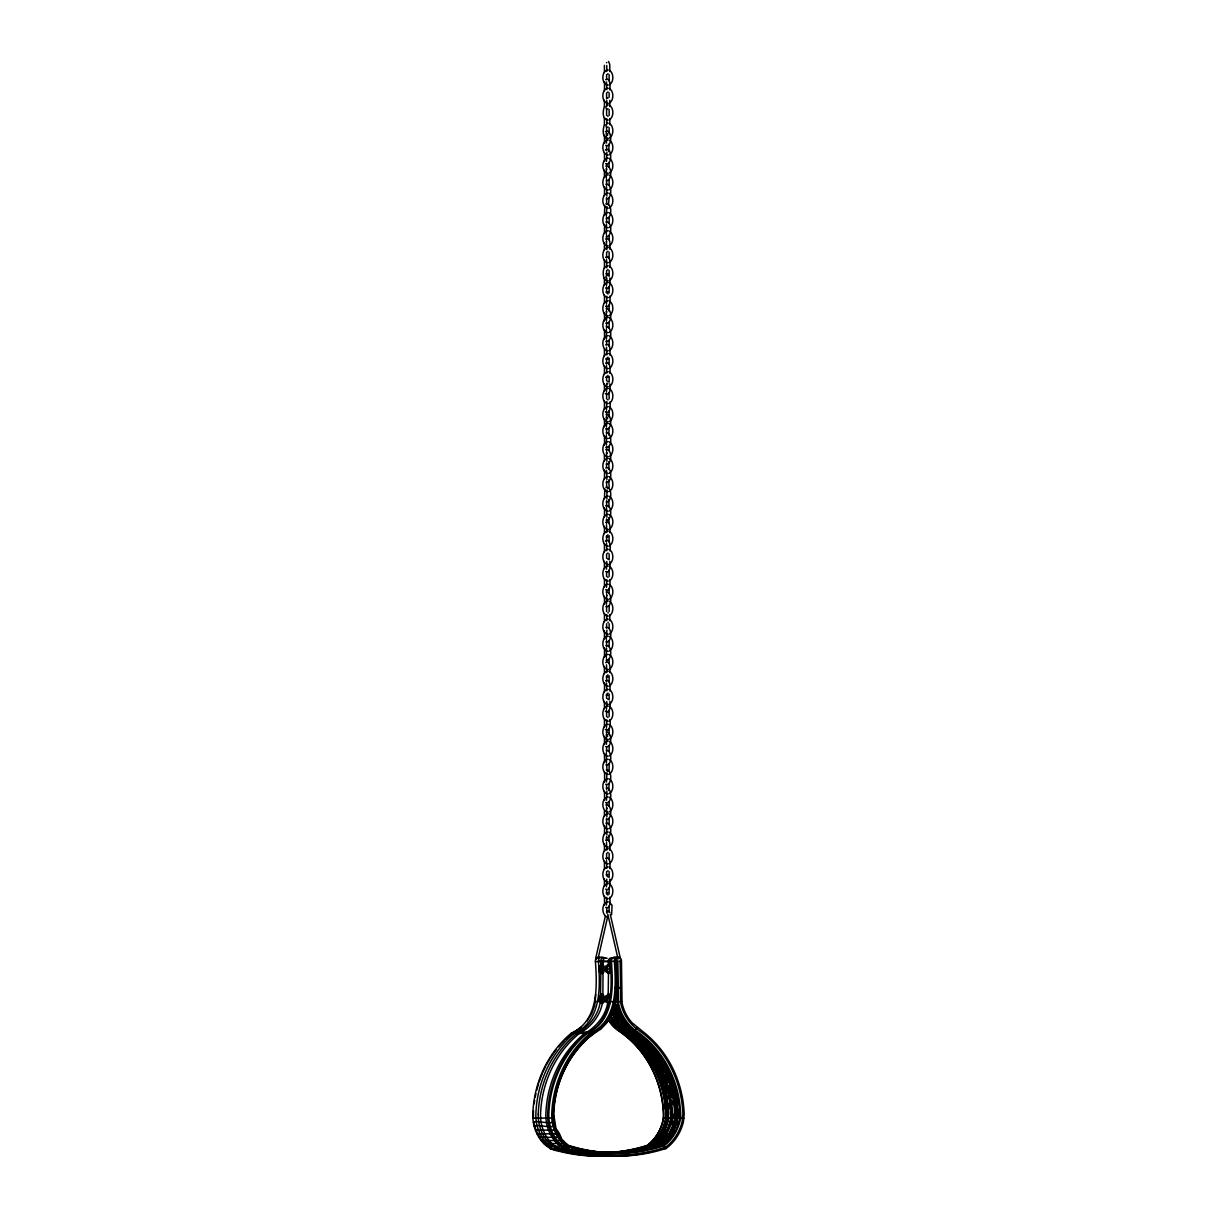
<?xml version="1.0" encoding="UTF-8"?>
<svg xmlns="http://www.w3.org/2000/svg" width="1217" height="1217" viewBox="0 0 1217 1217"><rect width="100%" height="100%" fill="white"/><g stroke="black" fill="none" stroke-linecap="round" stroke-linejoin="round"><path stroke-width="1.5" d="M603.875 1153.077A186.216 170.897 90 0 1 599.083 1152.727A185.486 170.228 -90 0 0 649.361 1145.334A43.493 39.918 -90 0 0 665.623 1117.951L665.653 1114.103A102.593 94.15 -90 0 0 619.955 1030.373A45.592 41.85 -90 0 1 609.55 1018.69M647.809 1057.132A103.171 94.683 -90 0 1 666.216 1114.072L666.201 1118.027A44.147 40.526 -90 0 1 652.175 1143.797L649.619 1145.912L641.785 1148.179M666.87 1116.719L666.886 1114.072M651.627 1145.334L650.03 1145.334A185.486 170.228 -90 0 1 599.631 1152.712A185.486 170.228 -90 0 0 651.627 1145.334A43.493 39.918 -90 0 0 667.89 1117.951L667.92 1114.103A102.593 94.15 90 0 0 622.206 1030.373A45.592 41.85 -90 0 1 611.816 1018.69M599.251 1152.545A185.486 170.228 90 0 0 654.411 1145.334A43.493 39.918 -90 0 0 670.689 1117.951L670.704 1114.103A102.593 94.15 -90 0 0 625.006 1030.373A45.592 41.85 -90 0 1 611.634 1013M627.972 1151.936A186.216 170.897 90 0 0 646.851 1148.194L654.67 1145.912L657.226 1143.797A44.147 40.526 90 0 0 671.252 1118.027L671.282 1114.072A103.171 94.683 -90 0 0 625.355 1029.886A44.983 41.287 -90 0 1 611.527 1011.266M673.123 1118.027L673.138 1114.072M600.057 1152.362A185.486 170.228 -90 0 0 658.412 1145.334A43.493 39.918 -90 0 0 674.674 1117.951L674.705 1114.103A102.593 94.15 -90 0 0 628.991 1030.373A45.592 41.85 -90 0 1 613.9 1008.467M669.472 1133.712A44.147 40.526 -90 0 0 675.237 1118.027L675.268 1114.072A103.171 94.683 -90 0 0 669.974 1084.104M675.907 1118.027L675.937 1114.072A103.171 94.683 -90 0 0 675.465 1107.287M660.679 1145.334L659.082 1145.334A185.486 170.228 -90 0 1 599.129 1152.24A185.486 170.228 -90 0 0 660.679 1145.334A43.493 39.918 -90 0 0 676.941 1117.951L676.971 1114.103A102.593 94.15 90 0 0 631.258 1030.373A45.592 41.85 -90 0 1 615.27 1005.333M660.922 1145.912L663.478 1143.797A44.147 40.526 90 0 0 677.504 1118.027L677.534 1114.072A103.171 94.683 -90 0 0 651.065 1046.742M678.173 1118.027L678.204 1114.072M613.946 957.809A3.225 2.966 -90 0 0 610.219 960.928L610.326 961.658C612.06 987.322 613.551 1021.093 585.712 1033.933A106.229 97.482 -90 0 0 547.68 1114.133C546.844 1131.445 558.618 1150.917 577.314 1151.084A188.909 173.377 -90 0 0 657.788 1150.902L666.171 1148.468L669.198 1145.958A46.915 43.051 -90 0 0 683.361 1122.12L684.197 1113.966A106.016 97.284 -90 0 0 644.964 1033.263L631.927 1022.66A42.169 38.701 -90 0 1 622.054 1002.975L621.461 960.928A3.91 3.59 -90 0 0 620.411 958.159M618.799 957.155A3.91 3.59 -90 0 0 614.281 960.928L614.387 961.719C616.076 987.154 617.688 1020.698 590.017 1033.385A106.913 98.121 -90 0 0 551.742 1114.103C551.24 1127.566 557.629 1141.272 569.008 1148.726L568.902 1145.562A185.486 170.228 -90 0 0 663.326 1145.334A43.493 39.918 -90 0 0 679.603 1117.951L679.618 1114.103A102.593 94.15 90 0 0 633.92 1030.373A45.592 41.85 -90 0 1 617.551 1003.751L616.791 961.4M602.719 1153.153A186.095 170.791 -90 0 0 646.912 1145.775L649.361 1145.334M611.603 1155.587A188.909 173.377 -90 0 1 558.375 1151.084C541.474 1148.529 532.27 1129.878 532.803 1114.103A106.913 98.121 -90 0 1 571.077 1033.385C598.734 1020.698 597.136 987.154 595.448 961.719L595.341 960.928A3.91 3.59 -90 0 1 599.844 957.155M595.737 994.411L595.007 1004.147M600.513 996.191L600.863 972.307M602.887 994.426L603.069 960.928A2.966 2.723 -90 0 1 607.161 958.357M608.211 994.426L608.485 972.292M604.438 117.638L604.393 124.758M604.438 152.597L604.59 161.572M604.438 260.255L604.438 268.303M606.766 249.668L606.355 241.027L606.659 241.879M604.438 295.214L604.438 303.261M606.766 267.907L606.538 259.632M604.438 330.126L604.59 339.087M604.438 366.165L604.438 374.212M604.438 401.123L604.438 409.171M604.438 436.082L604.59 445.042M604.438 543.74L604.438 551.788M604.438 578.699L604.438 586.746M604.438 613.611L604.438 621.659M604.438 630.619L604.438 638.666M604.438 718.775L604.438 726.823M604.438 753.688L604.59 762.648M604.438 791.461L604.59 800.436M604.438 861.393L604.438 869.44M604.438 896.305L604.59 905.265M603.069 969.493L603.039 968.123M603.069 999.416L603.039 998.046M609.093 81.022L609.154 74.587M609.108 258.567L609.154 252.162M609.108 364.461L609.154 358.072M609.093 469.382L608.728 461.76M609.093 507.124L608.728 499.502M609.108 542.037L609.154 535.647M609.093 682.159L609.154 675.724M609.093 824.776L609.154 818.341M609.108 859.689L609.154 853.3M616.228 960.928L617.08 960L617.932 960.928M618.936 958.631A2.647 2.434 -90 0 0 615.3 960.928L615.391 961.613C617.156 987.459 618.571 1021.443 590.564 1034.389A105.636 96.949 -90 0 0 552.761 1114.148C552.259 1129.376 561.098 1147.433 577.436 1149.867A187.646 172.221 -90 0 0 657.378 1149.685L665.501 1147.327L668.316 1144.984A45.668 41.91 -90 0 0 682.113 1121.785L682.904 1114.011A104.753 96.143 90 0 0 644.128 1034.283L636.415 1028.654A43.477 39.902 -90 0 1 620.776 1003.264L620.153 960.928A2.647 2.434 -90 0 0 620.077 960.243M619.955 1030.373L617.567 1030.008A45.151 41.439 -90 0 1 609.002 1021.048M546.646 1146.171L565.601 1146.171L566.072 1143.463L569.358 1145.988A186.095 170.791 90 0 0 664.163 1145.775L666.688 1143.676A43.979 40.359 -90 0 0 680.668 1118.012L680.699 1114.087A103.019 94.546 -90 0 0 634.818 1030.008A45.151 41.439 -90 0 1 618.616 1003.645L617.856 961.445M604.59 81.752L604.438 90.727M604.59 186.597L604.438 195.557M604.59 224.369L604.438 233.345M604.59 470.066L604.438 479.042M604.59 507.854L604.438 516.829M604.59 647.931L604.438 656.906M604.59 682.889L604.438 691.865M604.59 772.308L604.59 782.196M604.59 825.506L604.438 834.482M614.783 1006.246L616.319 987.322L616.319 961.445L598.399 960.928A3.91 3.59 -90 0 1 604.514 958.159M595.645 958.524L605.381 916.036M598.368 957.292L607.755 916.355M600.544 971.759L600.544 965.963M603.145 968.869L602.476 971.759L599.22 971.759L599.22 965.963L602.476 965.963L603.145 968.869L601.213 968.869M607.1 971.759L607.1 965.963M600.544 1001.667L600.544 995.886M609.702 968.869L609.032 971.759L605.777 971.759L605.777 965.963L609.032 965.963L609.702 968.869L607.77 968.869M603.145 998.777L602.476 1001.667L599.22 1001.667L599.22 995.886L602.476 995.886L603.145 998.777L601.213 998.777M607.1 1001.667L607.1 995.886M609.702 998.777L609.032 1001.667L605.777 1001.667L605.777 995.886L609.032 995.886L609.702 998.777L607.77 998.777M543.801 1143.524L562.741 1143.524L563.471 1141.044L566.468 1143.828M604.834 205.354L604.438 215.105M606.507 320.695L606.355 310.944L606.796 312.13M606.507 338.889L606.355 329.138M606.507 409.886L606.766 401.519M606.507 426.604L606.355 416.853L607.663 418.77M606.507 444.844L606.325 435.169M604.834 488.823L604.438 498.59M606.507 569.221L606.796 561.493M606.507 587.461L606.796 579.733M606.507 604.18L606.751 594.839M606.507 709.298L606.796 701.57M606.507 727.538L606.796 719.81M606.507 781.983L606.903 772.704M606.507 800.223L606.903 790.944M594.794 1005.455L591.675 1013.731L587.035 1021.109M611.451 1015.054L615.011 1006.109M604.134 107.202C602.856 111.356 602.004 119.388 607.876 120.118M604.134 125.442C602.856 129.595 602.004 137.627 607.876 138.358M611.619 914.697L612.045 905.235L609.108 901.995M541.215 1140.542L560.155 1140.542C563.714 1139.462 555.5 1124.934 554.343 1130.106L535.389 1130.106M606.325 216.002L606.903 206.525M606.325 234.242L606.507 224.582M606.507 143.119L606.355 133.368L607.663 135.285M606.507 161.359L606.903 152.079M606.507 285.736L606.796 278.008M606.507 303.976L606.796 296.248M606.507 391.646L606.766 383.279M606.507 744.256L606.355 734.505L607.466 734.916M606.507 762.435L606.325 752.775M606.507 886.858L606.796 879.146M606.507 905.052L606.796 897.34M606.431 911.944L608.302 910.955L609.884 912.461M611.725 1014.841L606.522 1022.934L600.194 1029.506M607.922 997.392L608.789 997.332M608.728 151.608L609.093 143.971M608.728 435.093L609.154 427.988M608.728 790.472L609.154 783.383M637.252 1027.65L634.483 1030.236L631.927 1030.373A45.592 41.85 -90 0 1 615.559 1003.751L615.178 998.412M605.305 131.771C612.166 127.405 612.699 148.17 605.701 145.401M605.305 150.01C612.166 145.644 612.699 166.41 605.701 163.641M606.325 178.275L606.355 168.326L606.796 169.513M605.305 541.154C610.386 537.138 610.751 548.715 609.823 550.845M606.325 639.564L606.903 630.087M606.325 657.804L606.507 648.144M606.842 1022.63L600.574 1029.141L590.473 1036.123A103.445 94.941 -90 0 0 554.267 1104.184M605.701 79.683C610.98 77.067 610.113 87.639 609.823 89.799M605.701 239.019C610.98 236.402 610.113 246.975 609.823 249.135M605.701 257.259C610.98 254.642 610.113 265.215 609.823 267.375M605.701 344.928C610.98 342.312 610.113 352.884 609.823 355.029M608.515 358.969L605.701 358.969M605.701 363.168C610.98 360.551 610.113 371.124 609.823 373.269M608.515 377.209L605.701 377.209M605.701 467.997C612.181 465.7 612.501 482.86 606.279 482.419M605.701 505.785C612.181 503.488 612.501 520.648 606.279 520.207M605.701 522.504C610.98 519.887 610.113 530.46 609.823 532.605M605.701 662.58C610.98 659.964 610.113 670.537 609.823 672.682M605.701 680.82C610.98 678.204 610.113 688.776 609.823 690.921M605.701 840.156C610.98 837.539 610.113 848.112 609.823 850.257M605.701 858.396C610.98 855.779 610.113 866.352 609.823 868.497M608.439 205.004L609.154 197.656M646.912 1145.76L649.437 1143.676A43.979 40.359 90 0 0 663.417 1118.012L665.623 1117.951M650.289 1145.912L652.829 1143.797A44.147 40.526 -90 0 0 661.09 1133.712M652.54 1145.912L655.096 1143.797A44.147 40.526 90 0 0 664.938 1130.791M656.541 1145.912L659.082 1143.797A44.147 40.526 -90 0 0 667.342 1133.712M658.671 1145.912L661.211 1143.797A44.147 40.526 -90 0 0 667.677 1136.48M659.325 1145.912L661.881 1143.797A44.147 40.526 -90 0 0 668.346 1136.48M661.592 1145.912L664.147 1143.797A44.147 40.526 -90 0 0 673.99 1130.791M581.102 1027.285L571.427 1033.887A106.275 97.527 -90 0 0 565.312 1039.44M573.542 1031.636L580.874 1032.412L592.496 1031.636L593.166 1034.131L590.869 1035.758A103.917 95.367 -90 0 0 553.689 1114.209L556.078 1128.98L561.448 1138.625M542.356 1139.736L541.656 1140.146L544.197 1143.067L544.851 1142.611M605.96 166.09C612.288 164.919 612.364 181.059 606.279 180.755M605.96 184.269C612.288 183.113 612.364 199.238 606.279 198.934M606.903 196.074L606.507 186.794M605.96 203.817C612.288 202.661 612.364 218.786 606.279 218.482M605.96 222.057C612.288 220.901 612.364 237.026 606.279 236.722M605.96 273.734L608.257 273.734M605.96 291.974L608.257 291.974M605.96 449.56C612.288 448.404 612.364 464.544 606.279 464.225M606.903 461.365L606.507 452.085M606.903 479.559L606.507 470.279M605.96 487.302C612.288 486.146 612.364 502.271 606.279 501.967M606.903 499.107L606.903 490.01M606.903 517.347L606.538 508.158M605.96 627.379C612.394 626.101 612.394 643.169 605.96 641.891M605.96 645.618C612.288 644.462 612.364 660.588 606.279 660.283M605.96 804.954C612.288 803.798 612.364 819.923 606.279 819.619M606.903 816.759L606.507 807.479M605.96 823.194C612.288 822.038 612.364 838.163 606.279 837.859M606.903 834.999L606.507 825.719M609.108 84.947C614.113 82.482 614.068 72.594 609.108 70.13M609.108 103.186C614.113 100.722 614.068 90.834 609.108 88.369M609.108 119.905C614.098 117.425 614.098 107.583 609.108 105.088M609.108 138.145C614.098 135.665 614.098 125.823 609.108 123.328M609.108 154.863C614.098 152.384 614.098 142.541 609.108 140.061M609.108 173.103C614.113 170.639 614.068 160.75 609.108 158.301M609.108 189.822C614.113 187.357 614.068 177.469 609.108 175.02M609.108 208.016C614.113 205.551 614.068 195.663 609.108 193.199M609.108 227.564C614.113 225.084 614.068 215.196 609.108 212.747M609.108 245.804C614.113 243.324 614.068 233.436 609.108 230.987M609.108 262.522C614.098 260.042 614.098 250.2 609.108 247.705M609.108 280.762C614.098 278.282 614.098 268.44 609.108 265.945M609.108 297.48C614.098 295.001 614.098 285.158 609.108 282.663M609.108 315.72C614.113 313.256 614.068 303.368 609.108 300.903M609.108 332.439C614.113 329.974 614.068 320.086 609.108 317.622M609.108 350.633C614.113 348.168 614.068 338.265 609.108 335.816M609.108 368.432C614.098 365.952 614.098 356.094 609.108 353.615M609.108 386.671C614.098 384.192 614.098 374.334 609.108 371.854M609.108 403.39C614.113 400.925 614.068 391.022 609.108 388.573M609.108 421.63C614.113 419.165 614.068 409.262 609.108 406.813M609.108 438.348C614.113 435.884 614.068 425.996 609.108 423.531M609.108 456.588C614.113 454.124 614.068 444.235 609.108 441.771M609.108 473.307C614.113 470.842 614.068 460.954 609.108 458.49M609.108 491.501C614.113 489.036 614.068 479.133 609.108 476.684M609.108 511.049C614.098 508.569 614.098 498.711 609.108 496.232M609.108 529.289C614.098 526.809 614.098 516.951 609.108 514.472M609.108 546.007C614.113 543.527 614.068 533.639 609.108 531.19M609.108 564.247C614.113 561.767 614.068 551.879 609.108 549.43M609.108 580.965C614.113 578.486 614.068 568.598 609.108 566.148M609.108 599.205C614.113 596.726 614.068 586.837 609.108 584.388M609.108 615.924C614.113 613.459 614.068 603.556 609.108 601.107M609.108 634.118C614.113 631.638 614.068 621.75 609.108 619.301M609.108 651.125C614.113 648.646 614.068 638.758 609.108 636.308M609.108 669.365C614.113 666.886 614.068 656.997 609.108 654.548M609.108 686.084C614.113 683.604 614.068 673.716 609.108 671.267M609.108 704.324C614.113 701.844 614.068 691.956 609.108 689.507M609.108 721.042C614.113 718.562 614.068 708.674 609.108 706.225M609.108 739.282C614.113 736.802 614.068 726.914 609.108 724.465M609.108 756C614.113 753.536 614.068 743.633 609.108 741.183M609.108 774.195C614.113 771.715 614.068 761.827 609.108 759.378M609.108 793.743C614.113 791.263 614.068 781.375 609.108 778.926M609.108 811.982C614.113 809.503 614.068 799.615 609.108 797.165M609.108 828.701C614.113 826.221 614.068 816.333 609.108 813.884M609.108 846.941C614.113 844.461 614.068 834.573 609.108 832.124M609.108 863.659C614.113 861.18 614.068 851.292 609.108 848.842M609.108 881.899C614.113 879.419 614.068 869.531 609.108 867.082M609.108 898.618C614.113 896.138 614.068 886.25 609.108 883.801M606.279 308.555C612.364 308.251 612.288 324.376 605.96 323.22M606.279 326.734C612.364 326.43 612.288 342.57 605.96 341.414M606.279 414.465C612.501 414.023 612.181 431.183 605.701 428.886M606.279 432.704C612.364 432.385 612.288 448.525 605.96 447.369M607.937 536.925L606.279 536.925M606.279 592.04C612.364 591.721 612.288 607.861 605.96 606.705M607.937 677.002L606.279 677.002M607.937 695.242L606.279 695.242M606.279 732.117C612.501 731.676 612.181 748.835 605.701 746.538M606.279 750.296C612.364 749.991 612.288 766.132 605.96 764.961M606.279 769.844C612.501 769.403 612.181 786.562 605.701 784.28M606.279 788.084C612.501 787.642 612.181 804.802 605.701 802.52M606.279 874.719L607.937 874.719M606.279 892.913L607.937 892.913M616.258 961.111L614.357 961.582M644.052 1148.179L651.886 1145.912L654.427 1143.797A44.147 40.526 90 0 0 668.452 1118.027L668.483 1114.072A103.171 94.683 -90 0 0 630.3 1035.515M650.836 1148.179L653.97 1147.266M651.506 1148.179L657.758 1146.368M653.103 1148.179L660.025 1146.368M607.466 133.779L606.507 133.642M607.466 417.264L606.507 417.127M607.876 69.932C601.183 70.753 601.168 84.292 607.876 85.16M607.876 88.172C601.183 88.993 601.168 102.532 607.876 103.399M606.796 105.042L607.876 104.89M606.796 123.282L607.876 123.13M607.876 139.849C601.168 140.731 601.168 154.194 607.876 155.076M607.876 158.088C601.183 158.925 601.168 172.449 607.876 173.316M607.876 174.807C601.183 175.644 601.168 189.167 607.876 190.035M607.876 193.001C601.183 193.822 601.168 207.362 607.876 208.229M607.876 212.549C601.183 213.371 601.168 226.894 607.876 227.777M607.876 230.789C601.183 231.61 601.168 245.134 607.876 246.017M607.876 247.507C601.168 248.39 601.168 261.838 607.876 262.735M607.876 265.747C602.004 266.462 602.856 274.494 604.134 278.663M607.876 282.466C601.168 283.348 601.168 296.811 607.876 297.693M607.876 300.705C601.183 301.527 601.168 315.066 607.876 315.933M607.876 317.424C601.183 318.261 601.168 331.785 607.876 332.652M607.876 335.618C601.183 336.44 601.168 349.964 607.876 350.846M607.876 353.417C601.168 354.299 601.168 367.747 607.876 368.645M607.876 371.657C601.168 372.539 601.168 385.987 607.876 386.884M607.876 388.375C601.183 389.197 601.168 402.736 607.876 403.603M607.876 406.615C601.183 407.436 601.168 420.976 607.876 421.843M607.876 423.333C601.183 424.155 601.168 437.694 607.876 438.561M607.876 441.573C601.183 442.395 601.168 455.934 607.876 456.801M607.876 458.292C601.183 459.128 601.168 472.652 607.876 473.519M607.876 476.486C601.183 477.307 601.168 490.831 607.876 491.714M607.876 488.641L609.154 487.043L608.728 479.954M607.876 496.034C601.168 496.916 601.168 510.364 607.876 511.246M607.876 514.274C601.168 515.156 601.168 528.604 607.876 529.486M607.876 530.992C601.183 531.814 601.168 545.338 607.876 546.22M607.876 549.232C601.183 550.054 601.168 563.577 607.876 564.46M607.876 565.951C601.183 566.772 601.168 580.296 607.876 581.178M607.876 584.19C601.183 585.012 601.168 598.536 607.876 599.418M607.876 600.909C601.183 601.73 601.168 615.27 607.876 616.137M607.876 619.103C601.183 619.925 601.168 633.448 607.876 634.316M607.876 636.111C601.183 636.932 601.168 650.456 607.876 651.323M607.876 654.35C601.183 655.172 601.168 668.696 607.876 669.563M607.876 671.069C601.183 671.89 601.168 685.414 607.876 686.297M607.876 689.309C601.183 690.13 601.168 703.654 607.876 704.521M607.876 706.027C601.183 706.849 601.168 720.373 607.876 721.255M607.876 724.267C601.183 725.089 601.168 738.613 607.876 739.495M607.876 740.986C601.183 741.807 601.168 755.346 607.876 756.213M607.876 759.18C601.183 760.001 601.168 773.525 607.876 774.392M607.876 771.335L609.108 770.224L609.154 763.835M607.876 778.713C601.183 779.549 601.168 793.073 607.876 793.94M607.876 796.952C601.183 797.789 601.168 811.313 607.876 812.18M607.876 813.671C601.183 814.508 601.168 828.032 607.876 828.899M607.876 831.911C601.183 832.747 601.168 846.271 607.876 847.138M607.876 848.645C601.183 849.466 601.168 862.99 607.876 863.857M607.876 866.884C601.183 867.706 601.168 881.23 607.876 882.097M607.876 883.603C601.183 884.424 601.168 897.948 607.876 898.831M607.876 901.782C601.472 902.664 601.335 914.499 606.796 916.857M590.473 1036.123L590.017 1033.385L571.077 1033.385M621.857 1001.53L615.315 1001.85M601.746 1000.572L601.883 996.997M609.747 1001.545L615.802 1001.819L616.091 961.4M617.627 988.067L621.339 988.067M595.417 961.582L611.451 961.719C613.155 987.154 614.752 1020.698 587.081 1033.385A106.913 98.121 -90 0 0 548.821 1114.103C548.304 1127.566 554.693 1141.272 566.072 1148.726M614.798 987.489L621.355 987.55M614.768 988.067L616.76 988.067M594.87 1001.469L600.3 1001.545C598.46 1015.693 588.374 1027.148 576.25 1033.933A106.229 97.482 90 0 0 538.233 1114.133M610.021 1018.34A44.983 41.287 -90 0 0 620.29 1029.886L620.959 1029.886A44.983 41.287 -90 0 1 613.353 1022.219M612.288 1018.34A44.983 41.287 -90 0 0 622.556 1029.886L623.226 1029.886A44.983 41.287 -90 0 1 619.742 1026.844M625.355 1029.886L627.211 1029.886A103.171 94.683 -90 0 1 633.692 1034.526M610.219 1018.69A45.592 41.85 -90 0 0 620.609 1030.373L622.206 1030.373M610.173 1014.461A45.592 41.85 -90 0 0 622.876 1030.373L625.006 1030.373M612.866 1011.51A45.592 41.85 -90 0 0 626.861 1030.373L628.991 1030.373M613.672 1005.333A45.592 41.85 -90 0 0 629.661 1030.373L631.258 1030.373M532.863 1118.195L553.811 1117.982L553.461 1114.224A103.445 94.941 -90 0 1 554.07 1105.857M667.89 1117.951L666.292 1117.951A43.493 39.918 -90 0 1 650.03 1145.334M670.689 1117.951L668.559 1117.951A43.493 39.918 90 0 1 652.297 1145.334A185.486 170.228 -90 0 1 598.703 1152.621M671.252 1118.027L674.674 1117.951M675.252 1118.027L676.941 1117.951M677.504 1118.027L684.167 1118.362M533.32 1122.257C538.462 1119.503 556.458 1127.459 553.522 1117.951M534.172 1126.242C538.948 1123.413 558.131 1131.399 553.933 1121.663M536.986 1133.803L555.941 1133.803L557.432 1132.19M538.933 1137.302L557.888 1137.302L559.059 1135.37M652.297 1145.334L654.411 1145.334M601.107 1152.545A185.486 170.228 -90 0 0 656.282 1145.334L658.412 1145.334M599.798 1152.103A185.486 170.228 -90 0 0 661.333 1145.334L663.873 1145.501L666.171 1148.468L663.235 1148.468M550.054 1148.726L561.433 1151.084A188.909 173.377 -90 0 0 614.661 1155.587M620.062 961.613L621.355 961.719M607.876 280.975L604.788 279.591M607.876 383.811L607.024 383.401M620.092 961.384L621.37 961.582M664.33 1118.21L663.341 1117.997L663.448 1114.087A103.019 94.546 -90 0 0 617.567 1030.008M550.297 1148.148L558.512 1150.476M606.751 452.222L607.024 453.332M606.751 807.616L607.024 808.712M607.663 736.422L606.507 734.779M601.883 967.074L602.476 969.493L601.563 970.542M605.701 288.018C610.98 290.635 610.113 280.062 609.823 277.902M605.701 306.258C610.98 308.875 610.113 298.302 609.823 296.142M605.701 571.503C610.98 574.12 610.113 563.547 609.823 561.387M605.701 589.743C610.98 592.36 610.113 581.787 609.823 579.627M605.701 889.155C610.98 891.772 610.113 881.184 609.823 879.039M605.701 907.35C610.98 909.966 610.113 899.378 609.823 897.233M544.197 1143.067L546.996 1145.684M608.515 61.443L609.778 64.44L609.823 71.56M605.305 393.517C610.386 397.533 610.751 385.956 609.823 383.811M605.305 411.757C610.386 415.773 610.751 404.196 609.823 402.051M605.305 711.169C610.386 715.185 610.751 703.609 609.823 701.464M605.305 729.409C610.386 733.425 610.751 721.848 609.823 719.703M561.128 1138.336L563.836 1141.379M608.728 517.742L609.154 523.356M607.024 770.924L606.598 763.835M608.728 835.394L609.154 841.008M607.024 913.541L606.598 907.928M540.911 1139.082L536.454 1131.08M606.507 81.965L606.796 89.693M606.507 347.21L606.796 354.938M606.507 365.45L606.796 373.178M606.507 524.786L606.796 532.514M606.507 543.025L606.796 550.753M606.507 664.862L606.796 672.59M606.507 683.102L606.796 690.83M606.507 842.438L606.796 850.166M606.507 860.678L606.796 868.406M606.796 595.615L606.538 594.794M535.13 1127.322L535.921 1129.863M609.093 286.588L609.154 293.023M609.093 392.498L609.154 398.933M609.093 410.738L609.154 417.172M609.093 710.15L609.154 716.585M609.108 728.435L609.154 734.825M610.234 914.18L620.32 958.144M607.876 914.576L617.993 958.707M533.883 1122.15L534.719 1126.06M611.451 961.719L611.345 960.928A3.91 3.59 -90 0 1 615.863 957.155M598.475 961.582L598.49 961.719C600.194 987.154 601.791 1020.698 574.135 1033.385A106.913 98.121 -90 0 0 535.86 1114.103C535.358 1127.566 541.748 1141.272 553.111 1148.726L562.619 1147.859L574.394 1151.084A188.909 173.377 90 0 0 638.91 1154.233M604.59 143.332L604.393 135.285M604.59 320.892L604.393 312.86M604.59 426.802L604.393 418.77M604.59 604.377L604.393 596.345M604.59 744.454L604.393 736.422M609.093 162.211L609.154 167.17M606.659 204.091L606.598 197.656M609.093 304.828L609.154 311.263M606.659 487.576L606.598 481.141M606.659 507.124L606.598 500.689M609.093 570.073L609.154 576.508M609.093 588.313L609.154 593.272M606.659 824.776L606.598 818.341M609.093 887.725L609.154 894.16M609.093 905.92L609.154 912.354M604.438 72.488L604.393 65.368M604.438 177.363L604.393 170.258M604.438 250.063L604.393 242.944M604.438 285.021L604.393 277.902M604.438 355.973L604.393 348.853M604.438 390.931L604.393 383.811M604.438 460.847L604.393 455.28M604.438 533.548L604.393 526.429M604.438 568.506L604.393 561.387M604.438 673.625L604.393 666.505M604.438 708.583L604.393 701.464M604.438 816.242L604.393 810.674M604.438 851.2L604.393 844.081M604.438 886.159L604.393 879.039M538.233 1114.133C537.716 1129.604 546.722 1147.935 563.319 1150.43A188.224 172.753 90 0 0 601.807 1155.465M533.442 1118.149L533.381 1114.133A106.275 97.527 -90 0 1 533.548 1110.68M609.823 100.326L609.823 106.518M609.823 118.566L609.823 124.758M609.823 614.539L609.823 620.716M609.154 92.827L609.154 97.254M609.154 109.545L609.154 115.448M609.154 127.785L609.154 133.687M609.154 179.462L609.154 185.38M609.154 217.204L609.154 223.107M609.154 235.444L609.154 239.871M609.154 270.402L609.154 276.305M609.154 322.079L609.154 327.997M609.154 340.273L609.154 346.176M609.154 376.312L609.154 382.214M609.154 446.228L609.154 450.655M609.154 553.887L609.154 559.79M609.154 605.564L609.154 611.466M609.154 623.758L609.154 628.185M609.154 640.766L609.154 646.668M609.154 659.005L609.154 663.432M609.154 693.964L609.154 699.866M609.154 745.641L609.154 751.543M609.154 801.623L609.154 806.05M609.154 871.539L609.154 877.442M608.485 965.187L608.394 960.928A2.966 2.723 -90 0 1 612.486 958.357M606.796 65.475L606.796 71.453M606.796 100.433L606.796 106.411M606.796 118.673L606.796 124.651M606.796 614.646L606.796 620.624M606.598 74.587L606.598 79.014M606.598 92.827L606.598 98.729M606.598 109.545L606.598 115.448M606.598 127.785L606.598 132.212M606.598 145.979L606.598 150.421M606.598 164.219L606.598 167.17M606.598 179.462L606.598 185.38M606.598 217.204L606.598 223.107M606.598 235.444L606.598 239.871M606.598 252.162L606.598 258.065M606.598 270.402L606.598 274.829M606.598 287.121L606.598 293.023M606.598 305.361L606.598 309.787M606.598 322.079L606.598 327.997M606.598 340.273L606.598 344.7M606.598 358.072L606.598 363.974M606.598 376.312L606.598 380.738M606.598 393.03L606.598 398.933M606.598 411.27L606.598 415.697M606.598 427.988L606.598 433.891M606.598 446.228L606.598 450.655M606.598 462.947L606.598 467.374M606.598 518.929L606.598 523.356M606.598 535.647L606.598 541.55M606.598 553.887L606.598 558.314M606.598 572.081L606.598 576.508M606.598 590.321L606.598 593.272M606.598 605.564L606.598 611.466M606.598 623.758L606.598 628.185M606.598 640.766L606.598 646.668M606.598 659.005L606.598 661.957M606.598 675.724L606.598 681.626M606.598 693.964L606.598 698.391M606.598 710.682L606.598 716.585M606.598 728.922L606.598 733.349M606.598 747.116L606.598 751.543M606.598 784.859L606.598 789.285M606.598 803.098L606.598 806.05M606.598 836.581L606.598 841.008M606.598 853.3L606.598 859.202M606.598 871.539L606.598 875.966M606.598 889.733L606.598 894.16M604.393 100.326L604.393 106.518M600.863 965.218L600.772 960.928A3.225 2.966 -90 0 1 605.214 958.129M607.709 558.801A3.042 1.202 -90 0 1 607.952 559.288M607.709 399.48A3.042 1.202 -90 0 1 607.952 399.952M607.709 577.041A3.042 1.202 -90 0 1 607.952 577.527M607.952 534.704A3.042 1.202 -90 0 1 607.709 535.191M608.15 622.191A3.042 1.202 -90 0 1 607.952 622.815M607.952 612.44A3.042 1.202 -90 0 1 608.15 613.064M607.952 552.944A3.042 1.202 -90 0 1 607.709 553.431M607.709 381.24A3.042 1.202 -90 0 1 607.952 381.712M607.952 357.129A3.042 1.202 -90 0 1 607.709 357.615M607.952 375.368A3.042 1.202 -90 0 1 607.709 375.855M607.709 275.331A3.042 1.202 -90 0 1 607.952 275.803M605.899 277.963A3.042 1.202 -90 0 1 606.249 275.803M607.952 126.857A3.042 1.202 -90 0 1 607.709 127.329M606.507 127.329A3.042 1.202 -90 0 1 605.899 124.697M607.709 115.995A3.042 1.202 -90 0 1 607.952 116.467M607.709 293.571A3.042 1.202 -90 0 1 607.952 294.042M607.952 251.234A3.042 1.202 -90 0 1 607.709 251.706M607.952 269.474A3.042 1.202 -90 0 1 607.709 269.946M607.952 108.617A3.042 1.202 -90 0 1 607.709 109.089M606.507 109.089A3.042 1.202 -90 0 1 605.899 106.457M607.709 97.756A3.042 1.202 -90 0 1 607.952 98.227M607.952 73.659A3.042 1.202 -90 0 1 607.709 74.131M606.507 62.797A3.042 1.202 -90 0 1 606.796 62.493M607.952 91.899A3.042 1.202 -90 0 1 607.709 92.37M607.952 852.356A3.042 1.202 -90 0 1 607.709 852.843M607.952 693.021A3.042 1.202 -90 0 1 607.709 693.507M607.952 870.596A3.042 1.202 -90 0 1 607.709 871.083M607.709 876.453A3.042 1.202 -90 0 1 607.952 876.94M607.709 894.647A3.042 1.202 -90 0 1 607.952 895.134M607.952 674.781A3.042 1.202 -90 0 1 607.709 675.268M607.709 698.877A3.042 1.202 -90 0 1 607.952 699.364M607.709 717.117A3.042 1.202 -90 0 1 607.952 717.604M606.583 967.652A4.67 1.856 -90 0 1 609.565 965.294A4.67 1.856 -90 0 1 609.154 973.098A4.67 1.856 -90 0 1 606.522 968.869M608.47 964.351A4.67 1.856 -90 0 1 610.751 967.652A4.67 1.856 -90 0 1 609.428 973.372A4.67 1.856 -90 0 1 607.161 970.071M607.344 966.526A4.67 1.856 -90 0 1 608.028 964.822M606.583 997.575A4.67 1.856 -90 0 1 609.428 994.958A4.67 1.856 -90 0 1 609.428 1002.61A4.67 1.856 -90 0 1 606.583 999.994M607.344 996.449A4.67 1.856 -90 0 1 610.265 995.491M610.265 1002.078A4.67 1.856 -90 0 1 609.884 1002.823M608.028 1002.823A4.67 1.856 -90 0 1 607.344 1001.119M600.209 966.526A4.67 1.856 -90 0 1 603.115 965.568A4.67 1.856 -90 0 1 602.734 972.9A4.67 1.856 -90 0 1 600.027 970.071M601.092 965.568A4.67 1.856 -90 0 1 603.708 965.568A4.67 1.856 -90 0 1 603.708 972.155A4.67 1.856 -90 0 1 601.092 972.155M620.609 1030.373A102.593 94.15 -90 0 1 666.323 1114.103M675.907 1118.027A44.147 40.526 -90 0 1 675.192 1121.374M673.107 1127.763A44.147 40.526 -90 0 1 671.723 1130.791M622.876 1030.373A102.593 94.15 -90 0 1 668.589 1114.103M632.201 1036.534A103.171 94.683 -90 0 1 655.111 1064.175M655.917 1065.636A103.171 94.683 -90 0 1 663.843 1084.104M664.36 1085.716A103.171 94.683 -90 0 1 666.52 1093.885M666.87 1095.543A103.171 94.683 -90 0 1 667.524 1098.875M668.285 1103.91A103.171 94.683 -90 0 1 668.833 1108.976M622.556 1029.886A103.171 94.683 -90 0 1 629.037 1034.526M628.702 1035.515A103.171 94.683 -90 0 1 634.772 1040.87M635.928 1041.995A103.171 94.683 -90 0 1 646.577 1054.424M648.478 1057.132A103.171 94.683 -90 0 1 652.844 1064.175M655.948 1070.093A103.171 94.683 -90 0 1 661.592 1084.104M664.254 1093.885A103.171 94.683 -90 0 1 666.414 1107.287M620.29 1029.886A103.171 94.683 -90 0 1 626.785 1034.526M628.033 1035.515A103.171 94.683 -90 0 1 634.103 1040.87M635.274 1041.995A103.171 94.683 -90 0 1 646.881 1055.778M626.861 1030.373A102.593 94.15 -90 0 1 672.575 1114.103L672.545 1117.951A43.493 39.918 -90 0 1 656.282 1145.334M634.955 1035.515A103.171 94.683 -90 0 1 653.788 1055.778M654.731 1057.132A103.171 94.683 -90 0 1 659.918 1065.636M660.694 1067.111A103.171 94.683 -90 0 1 663.63 1073.12M664.299 1074.657A103.171 94.683 -90 0 1 667.312 1082.506M668.346 1085.716A103.171 94.683 -90 0 1 670.126 1092.242M670.506 1093.885A103.171 94.683 -90 0 1 671.206 1097.202M671.799 1100.548A103.171 94.683 -90 0 1 672.286 1103.91M602.263 1155.192A187.981 172.51 90 0 1 565.449 1150.187C548.958 1147.722 540.029 1129.498 540.546 1114.148A105.97 97.254 -90 0 1 578.455 1034.131C590.641 1027.331 600.742 1015.784 602.598 1001.576L607.922 1001.576C606.066 1015.784 595.965 1027.331 583.78 1034.131A105.97 97.254 -90 0 0 545.855 1114.148C545.353 1129.498 554.283 1147.722 570.773 1150.187A187.981 172.51 90 0 0 601.122 1154.948M625.857 1026.844A44.983 41.287 -90 0 1 623.728 1024.608M622.708 1023.436A44.983 41.287 -90 0 1 615.528 1011.266M625.447 1025.748A44.983 41.287 -90 0 0 630.01 1029.886A103.171 94.683 -90 0 1 636.491 1034.526M622.404 1022.219A44.983 41.287 -90 0 1 620.579 1019.663M619.742 1018.34A44.983 41.287 -90 0 1 616.182 1011.266M661.333 1145.334A43.493 39.918 -90 0 0 677.61 1117.951L677.626 1114.103A102.593 94.15 -90 0 0 631.927 1030.373M677.458 1121.374A44.147 40.526 -90 0 1 676.53 1124.614M659.082 1145.334A43.493 39.918 90 0 0 675.344 1117.951L675.374 1114.103A102.593 94.15 90 0 0 629.661 1030.373M634.103 1042.026A104.753 96.143 -90 0 1 637.495 1045.662M650.928 1064.845A104.753 96.143 -90 0 1 653.255 1069.363M663.706 1105.401A104.753 96.143 -90 0 1 664.041 1108.839M617.597 1024.608A44.983 41.287 -90 0 1 615.619 1022.219M627.211 1029.886A44.983 41.287 -90 0 1 621.598 1024.608M618.677 1020.957A44.983 41.287 -90 0 1 616.943 1018.34M616.137 1016.986A44.983 41.287 -90 0 1 613.398 1011.266M607.557 1018.69A45.592 41.85 -90 0 0 617.947 1030.373A102.593 94.15 90 0 1 663.661 1114.103L663.63 1117.951A43.493 39.918 -90 0 1 647.368 1145.334A185.486 170.228 90 0 1 600.164 1152.727M626.649 1024.608A44.983 41.287 -90 0 0 632.262 1029.886A103.171 94.683 90 0 1 644.904 1039.744M624.671 1022.219A44.983 41.287 -90 0 1 621.993 1018.34M621.202 1016.986A44.983 41.287 -90 0 1 616.487 1005.166M630.421 1028.928A44.983 41.287 -90 0 1 615.817 1005.166M650.106 1152.073A188.909 173.377 90 0 1 646.912 1152.773M645.329 1153.092A188.909 173.377 90 0 1 640.522 1153.975M647.246 1041.995A103.171 94.683 90 0 1 658.853 1055.778M659.781 1057.132A103.171 94.683 90 0 1 664.969 1065.636M665.76 1067.111A103.171 94.683 90 0 1 668.681 1073.12M669.35 1074.657A103.171 94.683 90 0 1 672.362 1082.506M672.895 1084.104A103.171 94.683 90 0 1 677.337 1103.91M677.884 1108.976A103.171 94.683 90 0 1 678.188 1114.072M631.608 1029.886A103.171 94.683 -90 0 1 641.815 1037.584M641.435 1038.664A103.171 94.683 -90 0 1 657.53 1057.132M658.443 1058.501A103.171 94.683 -90 0 1 662.702 1065.636M663.493 1067.111A103.171 94.683 -90 0 1 666.414 1073.12M667.083 1074.657A103.171 94.683 -90 0 1 670.111 1082.506M670.628 1084.104A103.171 94.683 -90 0 1 673.305 1093.885M674.309 1098.875A103.171 94.683 -90 0 1 674.842 1102.237M629.341 1029.886A103.171 94.683 -90 0 1 637.084 1035.515M644.31 1041.995A103.171 94.683 -90 0 1 646.592 1044.323M650.928 1049.221A103.171 94.683 -90 0 1 669.441 1082.506M601.563 1155.1A188.224 172.753 -90 0 1 593.5 1154.324M588.678 1153.67A188.224 172.753 -90 0 1 572.781 1150.43M634.635 1150.035A186.216 170.897 90 0 1 631.486 1150.658M626.74 1151.465A186.216 170.897 90 0 1 623.576 1151.936M618.799 1152.499A186.216 170.897 90 0 1 610.828 1153.138M596.315 959.285A3.271 3.012 -90 0 1 598.14 957.764M585.681 1155.024A188.285 172.799 90 0 1 579.231 1154.385M574.409 1153.731A188.285 172.799 90 0 1 571.214 1153.199M566.422 1152.301A188.285 172.799 90 0 1 560.079 1150.871M672.408 1121.374A44.147 40.526 -90 0 1 671.465 1124.614M647.155 1148.589A186.216 170.897 90 0 1 644.021 1149.335M640.887 1150.035A186.216 170.897 90 0 1 637.738 1150.658M633.007 1151.465A186.216 170.897 90 0 1 629.828 1151.936M625.051 1152.499A186.216 170.897 90 0 1 617.08 1153.138M593.151 1151.951A185.486 170.228 -90 0 1 589.986 1151.601M598.201 1151.951A185.486 170.228 -90 0 1 590.291 1150.963M588.709 1150.719A185.486 170.228 -90 0 1 583.993 1149.867M582.426 1149.563A185.486 170.228 -90 0 1 579.292 1148.894M574.622 1147.768A185.486 170.228 -90 0 1 568.445 1146.034M652.206 1148.589A186.216 170.897 -90 0 1 649.087 1149.335M645.953 1150.035A186.216 170.897 -90 0 1 642.804 1150.658M638.058 1151.465A186.216 170.897 -90 0 1 634.878 1151.936M630.117 1152.499A186.216 170.897 -90 0 1 622.13 1153.138M604.545 1153.077A186.216 170.897 -90 0 1 599.753 1152.727M593.379 1152.027A186.216 170.897 -90 0 1 590.215 1151.571M666.155 1121.374A44.147 40.526 -90 0 1 664.056 1127.763M654.427 1140.131A45.668 41.91 -90 0 1 649.787 1144.984M592.725 1152.027A186.216 170.897 90 0 1 589.545 1151.571M651.551 1148.589A186.216 170.897 90 0 1 648.418 1149.335M645.284 1150.035A186.216 170.897 90 0 1 642.135 1150.658M637.389 1151.465A186.216 170.897 90 0 1 634.224 1151.936M629.448 1152.499A186.216 170.897 90 0 1 621.461 1153.138M597.547 1151.951A185.486 170.228 -90 0 1 589.621 1150.963M588.039 1150.719A185.486 170.228 -90 0 1 583.323 1149.867M581.756 1149.563A185.486 170.228 -90 0 1 578.623 1148.894M595.95 1151.951A185.486 170.228 -90 0 1 589.606 1151.191M586.442 1150.719A185.486 170.228 -90 0 1 583.293 1150.171M649.954 1148.589A186.216 170.897 -90 0 1 646.82 1149.335M643.687 1150.035A186.216 170.897 -90 0 1 640.538 1150.658M635.791 1151.465A186.216 170.897 -90 0 1 632.627 1151.936M627.85 1152.499A186.216 170.897 -90 0 1 619.879 1153.138M602.278 1153.077A186.216 170.897 -90 0 1 599.083 1152.864M640.233 1148.589A186.216 170.897 90 0 1 637.115 1149.335M633.966 1150.035A186.216 170.897 90 0 1 622.906 1151.936M618.145 1152.499A186.216 170.897 90 0 1 610.158 1153.138M595.28 1151.951A185.486 170.228 -90 0 1 588.937 1151.191M649.285 1148.589A186.216 170.897 90 0 1 639.868 1150.658M635.122 1151.465A186.216 170.897 90 0 1 631.958 1151.936M627.181 1152.499A186.216 170.897 90 0 1 619.21 1153.138M623.195 1152.499A186.216 170.897 90 0 1 615.209 1153.138M534.202 1103.804A106.275 97.527 -90 0 1 534.674 1100.396M535.267 1097.004A106.275 97.527 -90 0 1 535.936 1093.627M536.727 1090.28A106.275 97.527 -90 0 1 538.583 1083.678M539.116 1082.05A106.275 97.527 -90 0 1 542.097 1074.063M542.767 1072.496A106.275 97.527 -90 0 1 545.688 1066.366M546.463 1064.86A106.275 97.527 -90 0 1 556.504 1049.358M558.588 1046.772A106.275 97.527 -90 0 1 564.156 1040.611M636.902 1150.035A186.216 170.897 90 0 1 633.753 1150.658M629.006 1151.465A186.216 170.897 90 0 1 625.842 1151.936M621.066 1152.499A186.216 170.897 90 0 1 613.079 1153.138M642.5 1148.589A186.216 170.897 -90 0 1 625.173 1151.936M620.396 1152.499A186.216 170.897 -90 0 1 612.425 1153.138M600.209 996.449A4.67 1.856 -90 0 1 603.008 995.217A4.67 1.856 -90 0 1 603.008 1002.352A4.67 1.856 -90 0 1 600.209 1001.119M600.787 996.449A4.67 1.856 -90 0 1 603.708 995.491A4.67 1.856 -90 0 1 603.328 1002.823"/></g></svg>
